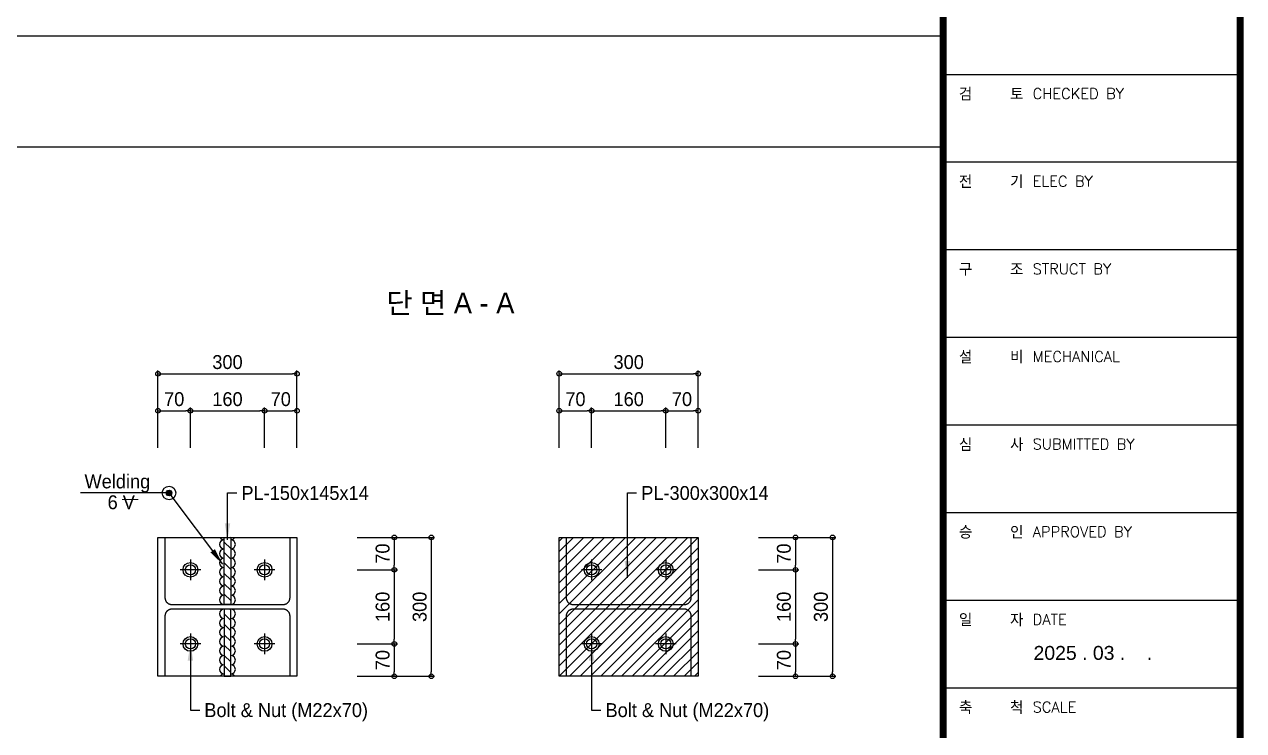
# Model space of a CAD drawing. Header units: millimetres. Extents: x 1073475 to 2890243, y -1340830 to -367733.
# Drawn here: x 2719117 to 2721749, y -372229 to -370703 of the extents above; entities that cross this region are included whole.
import ezdxf
from ezdxf.enums import TextEntityAlignment as Align

# ---------------------------------------------------------------- set-up
doc = ezdxf.new("R2010")
doc.units = ezdxf.units.MM
doc.header["$LTSCALE"] = 50
doc.header["$PDMODE"] = 3
doc.header["$PDSIZE"] = 100
doc.linetypes.add('HIDDEN', pattern=[9.524999999999999, 6.35, -3.175])
doc.layers.get('Defpoints').update_dxf_attribs({"color": 151})
for name, color, linetype in [('11', 11, 'Continuous'), ('3', 3, 'Continuous'), ('C-BOLT', 1, 'Continuous'), ('C-DIM', 7, 'Continuous'), ('C-li', 41, 'Continuous'), ('C-PILE', 3, 'Continuous'), ('C-PLATE', 135, 'Continuous'), ('C-TT', 9, 'Continuous'), ('C-WELDING', 41, 'Continuous'), ('TEX', 3, 'Continuous'), ('TEXT1', 7, 'Continuous')]:
    doc.layers.add(name, color=color, linetype=linetype)
doc.styles.add('RXHG', font='arial.ttf')
doc.styles.add('RXHS', font='SIMPLEX.SHX', dxfattribs={"bigfont": 'WHGTXT.SHX'})
doc.styles.add('돋움', font='')
doc.styles.get('돋움').set_extended_font_data('Dotum')
doc.dimstyles.new('SAM-LE-LE-상', dxfattribs={"dimscale": 0.1, "dimtxt": 300, "dimasz": 360, "dimexe": 70, "dimexo": 0, "dimgap": 100, "dimtad": 1, "dimdec": 0, "dimzin": 0, "dimdsep": 46, "dimlunit": 6, "dimtxsty": '돋움', "dimblk": 'NONE', "dimcen": 100, "dimclrd": 8, "dimclre": 8, "dimclrt": 256, "dimadec": 0, "dimazin": 0, "dimtfac": 1, "dimtdec": 0, "dimtix": 1, "dimtmove": 2, "dimatfit": 3, "dimfxl": 70, "dimtolj": 1, "dimtzin": 0, "dimlwd": -1, "dimlwe": -1, "dimarcsym": 0})
doc.dimstyles.new('SAM-상', dxfattribs={"dimscale": 0.1, "dimtxt": 300, "dimasz": 100, "dimexe": 70, "dimexo": 0, "dimgap": 100, "dimtad": 1, "dimdec": 0, "dimzin": 0, "dimdsep": 46, "dimlunit": 6, "dimtxsty": '돋움', "dimblk": 'ORIGIN', "dimcen": 100, "dimclrd": 8, "dimclre": 8, "dimclrt": 1, "dimadec": 0, "dimazin": 0, "dimtfac": 1, "dimtdec": 0, "dimtix": 1, "dimtmove": 2, "dimatfit": 3, "dimfxl": 70, "dimtolj": 1, "dimtzin": 0, "dimlwd": -1, "dimlwe": -1, "dimarcsym": 0})

# ---------------------------------------------------------------- blocks, each defined once
blk = doc.blocks.new('dbox')
at = {"layer": '11'}
blk.add_line((81088.4673200853, 57599.9999522774), (81088.4673200853, 1800.000004245201), dxfattribs=at)
at = {"layer": '11', "const_width": 150}
blk.add_lwpolyline([(81088.4673200853, 1800.000004245201), (4288.467606187603, 1800.000004245201), (4288.467606187603, 57599.9999522774), (81088.4673200853, 57599.9999522774)], close=True, dxfattribs=at)
blk.add_lwpolyline([(74675.32566019584, 57599.9999522774), (74675.32566019584, 1800.000004245201)], dxfattribs=at)
at = {"layer": '3'}
for p, q in [((81088.4673201325, 28609.03488687397), (74675.325660248, 28609.03488687397)), ((81088.4673201325, 26716.63242456655), (74675.325660248, 26716.63242456655)), ((81088.4673201325, 24824.22996227071), (74675.325660248, 24824.22996227071)), ((81088.4673201325, 22931.82749996328), (74675.325660248, 22931.82749996328)), ((81088.4673201325, 21039.42503766745), (74675.325660248, 21039.42503766745)), ((81088.4673201325, 19147.02257536002), (74675.325660248, 19147.02257536002)), ((81088.4673201325, 17254.62011305254), (74675.325660248, 17254.62011305254)), ((81088.4673201325, 15362.21765075676), (74675.325660248, 15362.21765075676))]:
    blk.add_line(p, q, dxfattribs=at)
at = {"layer": 'TEX', "color": 6, "linetype": 'Continuous', "style": 'RXHG', "width": 0.9999999972060323}
for tag, p in [('일자', (76628.2912276935, 15972.42345706216)), ('축척', (76628.2912276935, 13925.12765882432)), ('설계번호', (76684.25094417948, 12170.08725635469))]:
    blk.add_attdef(tag, p, '', height=299.9999997206032, dxfattribs=at)
at = {"layer": 'TEX', "color": 7, "linetype": 'Continuous', "style": 'RXHG', "width": 1.000000002793968}
blk.add_attdef('파일명', (81840.45851085038, 4452.609815902193), '', height=299.9999988824129, rotation=90, dxfattribs=at)
at = {"layer": 'TEX', "linetype": 'Continuous', "style": 'RXHG', "width": 0.9999999972060323}
for tag, p in [('도면명-1', (77798.58959261666, 3389.369734464097)), ('도면명-2', (77798.58959261666, 2661.908596204885))]:
    blk.add_attdef(tag, text='', height=399.999999627471, dxfattribs=at).set_placement(p, align=Align.CENTER)
at = {"layer": 'TEXT1', "style": 'RXHS'}
for s, height, width, p in [('검    토', 273.3470223327167, 0.9999999972059518, (75017.82363650517, 28050.42172822432)), ('CHECKED BY', 231.2936342815519, 0.9999999972058553, (76609.2968141711, 28084.66413620493)), ('전    기', 273.3470223326585, 0.9999999972061647, (75017.82363650517, 26158.0192659169)), ('ELEC BY', 231.2936342814937, 0.9999999972061069, (76609.2968141711, 26192.2616738975)), ('구    조', 273.3470223327167, 0.9999999972059518, (75017.82363650517, 24265.61680360942)), ('STRUCT BY', 231.2936342815519, 0.9999999972058553, (76609.2968141711, 24299.85921160167)), ('설    비', 273.3470223326585, 0.9999999972061647, (75017.82363650517, 22373.21434131364)), ('MECHANICAL', 231.2936342814937, 0.9999999972061069, (76609.2968141711, 22407.45674929424)), ('심    사', 273.3470223327167, 0.9999999972059518, (75017.82363650517, 20480.81187900616)), ('SUBMITTED BY', 231.2936342814937, 0.9999999972061069, (76609.2968141711, 20515.05428699841)), ('승    인', 273.3470223327167, 0.9999999972059518, (75017.82363650517, 18588.40941669868)), ('APPROVED BY', 231.2936342814937, 0.9999999972061069, (76609.2968141711, 18622.65182469098)), ('일    자', 273.3470223327167, 0.9999999972059518, (75017.82363650517, 16696.0069544029)), ('DATE', 231.2936342814937, 0.9999999972061069, (76609.2968141711, 16730.2493623835)), ('축    척', 273.3470223327167, 0.9999999972059518, (75017.82363650517, 14803.60449209542)), ('SCALE', 231.2936342815519, 0.9999999972058553, (76609.2968141711, 14837.84690008766))]:
    blk.add_text(s, height=height, dxfattribs=dict(at, width=width)).set_placement(p)
blk = doc.blocks.new('_Origin')
at = {"color": 0, "linetype": 'ByBlock', "lineweight": -2}
blk.add_line((0, 0), (-1, 0), dxfattribs=at)
blk.add_circle((0, 0), 0.5, dxfattribs=at)
blk = doc.blocks.new('*D411')
at = {"layer": 'C-DIM', "color": 8, "transparency": 16777216}
for p, q in [((2719405.640172604, -371617.9863032859), (2719405.640172604, -371530.9863032859)), ((2719415.640172604, -371537.9863032859), (2719465.640172604, -371537.9863032859)), ((2719475.640172604, -371617.9863032859), (2719475.640172604, -371530.9863032859))]:
    blk.add_line(p, q, dxfattribs=at)
at = {"layer": 'Defpoints', "color": 0, "transparency": 16777216}
for p in [(2719475.640172604, -371537.9863032859), (2719405.640172604, -371617.9863032859), (2719475.640172604, -371617.9863032859)]:
    blk.add_point(p, dxfattribs=at)
at = {"layer": 'C-DIM', "color": 8, "transparency": 16777216, "xscale": 10, "yscale": 10, "zscale": 10, "rotation": 180}
blk.add_blockref('_Origin', (2719405.640172604, -371537.9863032859), dxfattribs=at)
at = {"layer": 'C-DIM', "color": 8, "transparency": 16777216, "xscale": 10, "yscale": 10, "zscale": 10}
blk.add_blockref('_Origin', (2719475.640172604, -371537.9863032859), dxfattribs=at)
at = {"layer": 'C-DIM', "color": 1, "transparency": 16777216, "insert": (2719440.640172604, -371512.9659505043), "char_height": 30, "attachment_point": 5, "style": '돋움'}
blk.add_mtext('\\A1;70', dxfattribs=at)
blk = doc.blocks.new('*D412')
at = {"layer": 'C-DIM', "color": 8, "transparency": 16777216}
for p, q in [((2719475.640172604, -371617.9863032859), (2719475.640172604, -371530.9863032859)), ((2719485.640172604, -371537.9863032859), (2719625.640172604, -371537.9863032859)), ((2719635.640172604, -371617.9863032859), (2719635.640172604, -371530.9863032859))]:
    blk.add_line(p, q, dxfattribs=at)
at = {"layer": 'Defpoints', "color": 0, "transparency": 16777216}
for p in [(2719635.640172604, -371537.9863032859), (2719475.640172604, -371617.9863032859), (2719635.640172604, -371617.9863032859)]:
    blk.add_point(p, dxfattribs=at)
at = {"layer": 'C-DIM', "color": 8, "transparency": 16777216, "xscale": 10, "yscale": 10, "zscale": 10, "rotation": 180}
blk.add_blockref('_Origin', (2719475.640172604, -371537.9863032859), dxfattribs=at)
at = {"layer": 'C-DIM', "color": 8, "transparency": 16777216, "xscale": 10, "yscale": 10, "zscale": 10}
blk.add_blockref('_Origin', (2719635.640172604, -371537.9863032859), dxfattribs=at)
at = {"layer": 'C-DIM', "color": 1, "transparency": 16777216, "insert": (2719555.640172604, -371512.9659505043), "char_height": 30, "attachment_point": 5, "style": '돋움'}
blk.add_mtext('\\A1;160', dxfattribs=at)
blk = doc.blocks.new('*D413')
at = {"layer": 'C-DIM', "color": 8, "transparency": 16777216}
for p, q in [((2719635.640172604, -371617.9863032859), (2719635.640172604, -371530.9863032859)), ((2719645.640172604, -371537.9863032859), (2719695.640172604, -371537.9863032859)), ((2719705.640172604, -371617.9863032859), (2719705.640172604, -371530.9863032859))]:
    blk.add_line(p, q, dxfattribs=at)
at = {"layer": 'Defpoints', "color": 0, "transparency": 16777216}
for p in [(2719705.640172604, -371537.9863032859), (2719635.640172604, -371617.9863032859), (2719705.640172604, -371617.9863032859)]:
    blk.add_point(p, dxfattribs=at)
at = {"layer": 'C-DIM', "color": 8, "transparency": 16777216, "xscale": 10, "yscale": 10, "zscale": 10, "rotation": 180}
blk.add_blockref('_Origin', (2719635.640172604, -371537.9863032859), dxfattribs=at)
at = {"layer": 'C-DIM', "color": 8, "transparency": 16777216, "xscale": 10, "yscale": 10, "zscale": 10}
blk.add_blockref('_Origin', (2719705.640172604, -371537.9863032859), dxfattribs=at)
at = {"layer": 'C-DIM', "color": 1, "transparency": 16777216, "insert": (2719670.640172604, -371512.9659505043), "char_height": 30, "attachment_point": 5, "style": '돋움'}
blk.add_mtext('\\A1;70', dxfattribs=at)
blk = doc.blocks.new('*D414')
at = {"layer": 'C-DIM', "color": 8, "transparency": 16777216}
for p, q in [((2719405.640172604, -371537.9863032859), (2719405.640172604, -371450.9863032859)), ((2719415.640172604, -371457.9863032859), (2719695.640172604, -371457.9863032859)), ((2719705.640172604, -371537.9863032859), (2719705.640172604, -371450.9863032859))]:
    blk.add_line(p, q, dxfattribs=at)
at = {"layer": 'Defpoints', "color": 0, "transparency": 16777216}
for p in [(2719705.640172604, -371457.9863032859), (2719405.640172604, -371537.9863032859), (2719705.640172604, -371537.9863032859)]:
    blk.add_point(p, dxfattribs=at)
at = {"layer": 'C-DIM', "color": 8, "transparency": 16777216, "xscale": 10, "yscale": 10, "zscale": 10, "rotation": 180}
blk.add_blockref('_Origin', (2719405.640172604, -371457.9863032859), dxfattribs=at)
at = {"layer": 'C-DIM', "color": 8, "transparency": 16777216, "xscale": 10, "yscale": 10, "zscale": 10}
blk.add_blockref('_Origin', (2719705.640172604, -371457.9863032859), dxfattribs=at)
at = {"layer": 'C-DIM', "color": 1, "transparency": 16777216, "insert": (2719555.640172604, -371432.9659505043), "char_height": 30, "attachment_point": 5, "style": '돋움'}
blk.add_mtext('\\A1;300', dxfattribs=at)
blk = doc.blocks.new('*D415')
at = {"layer": 'C-DIM', "color": 8, "transparency": 16777216}
for p, q in [((2719835.640172604, -371811.3791528525), (2719922.640172604, -371811.3791528525)), ((2719915.640172604, -371821.3791528525), (2719915.640172604, -371871.3791528525)), ((2719835.640172604, -371881.3791528525), (2719922.640172604, -371881.3791528525))]:
    blk.add_line(p, q, dxfattribs=at)
at = {"layer": 'Defpoints', "color": 0, "transparency": 16777216}
for p in [(2719835.640172604, -371811.3791528525), (2719835.640172604, -371881.3791528525), (2719915.640172604, -371881.3791528525)]:
    blk.add_point(p, dxfattribs=at)
at = {"layer": 'C-DIM', "color": 8, "transparency": 16777216, "xscale": 10, "yscale": 10, "zscale": 10}
for p, rotation in [((2719915.640172604, -371811.3791528525), 90), ((2719915.640172604, -371881.3791528525), 270)]:
    blk.add_blockref('_Origin', p, dxfattribs=dict(at, rotation=rotation))
at = {"layer": 'C-DIM', "color": 1, "transparency": 16777216, "insert": (2719890.619819822, -371846.3791528521), "char_height": 30, "attachment_point": 5, "rotation": 90, "style": '돋움'}
blk.add_mtext('\\A1;70', dxfattribs=at)
blk = doc.blocks.new('*D416')
at = {"layer": 'C-DIM', "color": 8, "transparency": 16777216}
for p, q in [((2719835.640172604, -371881.3791528525), (2719922.640172604, -371881.3791528525)), ((2719915.640172604, -371891.3791528525), (2719915.640172604, -372031.3791528525)), ((2719835.640172604, -372041.3791528525), (2719922.640172604, -372041.3791528525))]:
    blk.add_line(p, q, dxfattribs=at)
at = {"layer": 'Defpoints', "color": 0, "transparency": 16777216}
for p in [(2719835.640172604, -371881.3791528525), (2719835.640172604, -372041.3791528525), (2719915.640172604, -372041.3791528525)]:
    blk.add_point(p, dxfattribs=at)
at = {"layer": 'C-DIM', "color": 8, "transparency": 16777216, "xscale": 10, "yscale": 10, "zscale": 10}
for p, rotation in [((2719915.640172604, -371881.3791528525), 90), ((2719915.640172604, -372041.3791528525), 270)]:
    blk.add_blockref('_Origin', p, dxfattribs=dict(at, rotation=rotation))
at = {"layer": 'C-DIM', "color": 1, "transparency": 16777216, "insert": (2719890.619819822, -371961.3791528521), "char_height": 30, "attachment_point": 5, "rotation": 90, "style": '돋움'}
blk.add_mtext('\\A1;160', dxfattribs=at)
blk = doc.blocks.new('*D417')
at = {"layer": 'C-DIM', "color": 8, "transparency": 16777216}
for p, q in [((2719835.640172604, -372041.3791528525), (2719922.640172604, -372041.3791528525)), ((2719915.640172604, -372051.3791528525), (2719915.640172604, -372101.3791528525)), ((2719835.640172604, -372111.3791528525), (2719922.640172604, -372111.3791528525))]:
    blk.add_line(p, q, dxfattribs=at)
at = {"layer": 'Defpoints', "color": 0, "transparency": 16777216}
for p in [(2719835.640172604, -372041.3791528525), (2719835.640172604, -372111.3791528525), (2719915.640172604, -372111.3791528525)]:
    blk.add_point(p, dxfattribs=at)
at = {"layer": 'C-DIM', "color": 8, "transparency": 16777216, "xscale": 10, "yscale": 10, "zscale": 10}
for p, rotation in [((2719915.640172604, -372041.3791528525), 90), ((2719915.640172604, -372111.3791528525), 270)]:
    blk.add_blockref('_Origin', p, dxfattribs=dict(at, rotation=rotation))
at = {"layer": 'C-DIM', "color": 1, "transparency": 16777216, "insert": (2719890.619819822, -372076.3791528521), "char_height": 30, "attachment_point": 5, "rotation": 90, "style": '돋움'}
blk.add_mtext('\\A1;70', dxfattribs=at)
blk = doc.blocks.new('*D418')
at = {"layer": 'C-DIM', "color": 8, "transparency": 16777216}
for p, q in [((2719915.640172604, -371811.3791528525), (2720002.640172604, -371811.3791528525)), ((2719995.640172604, -371821.3791528525), (2719995.640172604, -372101.3791528525)), ((2719915.640172604, -372111.3791528525), (2720002.640172604, -372111.3791528525))]:
    blk.add_line(p, q, dxfattribs=at)
at = {"layer": 'Defpoints', "color": 0, "transparency": 16777216}
for p in [(2719915.640172604, -371811.3791528525), (2719915.640172604, -372111.3791528525), (2719995.640172604, -372111.3791528525)]:
    blk.add_point(p, dxfattribs=at)
at = {"layer": 'C-DIM', "color": 8, "transparency": 16777216, "xscale": 10, "yscale": 10, "zscale": 10}
for p, rotation in [((2719995.640172604, -371811.3791528525), 90), ((2719995.640172604, -372111.3791528525), 270)]:
    blk.add_blockref('_Origin', p, dxfattribs=dict(at, rotation=rotation))
at = {"layer": 'C-DIM', "color": 1, "transparency": 16777216, "insert": (2719970.619819822, -371961.3791528521), "char_height": 30, "attachment_point": 5, "rotation": 90, "style": '돋움'}
blk.add_mtext('\\A1;300', dxfattribs=at)
blk = doc.blocks.new('*D419')
at = {"layer": 'C-DIM', "color": 8, "transparency": 16777216}
for p, q in [((2720271.718167902, -371617.9863032859), (2720271.718167902, -371530.9863032859)), ((2720281.718167902, -371537.9863032859), (2720331.718167902, -371537.9863032859)), ((2720341.718167902, -371617.9863032859), (2720341.718167902, -371530.9863032859))]:
    blk.add_line(p, q, dxfattribs=at)
at = {"layer": 'Defpoints', "color": 0, "transparency": 16777216}
for p in [(2720341.718167902, -371537.9863032859), (2720271.718167902, -371617.9863032859), (2720341.718167902, -371617.9863032859)]:
    blk.add_point(p, dxfattribs=at)
at = {"layer": 'C-DIM', "color": 8, "transparency": 16777216, "xscale": 10, "yscale": 10, "zscale": 10, "rotation": 180}
blk.add_blockref('_Origin', (2720271.718167902, -371537.9863032859), dxfattribs=at)
at = {"layer": 'C-DIM', "color": 8, "transparency": 16777216, "xscale": 10, "yscale": 10, "zscale": 10}
blk.add_blockref('_Origin', (2720341.718167902, -371537.9863032859), dxfattribs=at)
at = {"layer": 'C-DIM', "color": 1, "transparency": 16777216, "insert": (2720306.718167902, -371512.9659505043), "char_height": 30, "attachment_point": 5, "style": '돋움'}
blk.add_mtext('\\A1;70', dxfattribs=at)
blk = doc.blocks.new('*D420')
at = {"layer": 'C-DIM', "color": 8, "transparency": 16777216}
for p, q in [((2720341.718167902, -371617.9863032859), (2720341.718167902, -371530.9863032859)), ((2720351.718167902, -371537.9863032859), (2720491.718167902, -371537.9863032859)), ((2720501.718167902, -371617.9863032859), (2720501.718167902, -371530.9863032859))]:
    blk.add_line(p, q, dxfattribs=at)
at = {"layer": 'Defpoints', "color": 0, "transparency": 16777216}
for p in [(2720501.718167902, -371537.9863032859), (2720341.718167902, -371617.9863032859), (2720501.718167902, -371617.9863032859)]:
    blk.add_point(p, dxfattribs=at)
at = {"layer": 'C-DIM', "color": 8, "transparency": 16777216, "xscale": 10, "yscale": 10, "zscale": 10, "rotation": 180}
blk.add_blockref('_Origin', (2720341.718167902, -371537.9863032859), dxfattribs=at)
at = {"layer": 'C-DIM', "color": 8, "transparency": 16777216, "xscale": 10, "yscale": 10, "zscale": 10}
blk.add_blockref('_Origin', (2720501.718167902, -371537.9863032859), dxfattribs=at)
at = {"layer": 'C-DIM', "color": 1, "transparency": 16777216, "insert": (2720421.718167902, -371512.9659505043), "char_height": 30, "attachment_point": 5, "style": '돋움'}
blk.add_mtext('\\A1;160', dxfattribs=at)
blk = doc.blocks.new('*D421')
at = {"layer": 'C-DIM', "color": 8, "transparency": 16777216}
for p, q in [((2720501.718167902, -371617.9863032859), (2720501.718167902, -371530.9863032859)), ((2720511.718167902, -371537.9863032859), (2720561.718167902, -371537.9863032859)), ((2720571.718167902, -371617.9863032859), (2720571.718167902, -371530.9863032859))]:
    blk.add_line(p, q, dxfattribs=at)
at = {"layer": 'Defpoints', "color": 0, "transparency": 16777216}
for p in [(2720571.718167902, -371537.9863032859), (2720501.718167902, -371617.9863032859), (2720571.718167902, -371617.9863032859)]:
    blk.add_point(p, dxfattribs=at)
at = {"layer": 'C-DIM', "color": 8, "transparency": 16777216, "xscale": 10, "yscale": 10, "zscale": 10, "rotation": 180}
blk.add_blockref('_Origin', (2720501.718167902, -371537.9863032859), dxfattribs=at)
at = {"layer": 'C-DIM', "color": 8, "transparency": 16777216, "xscale": 10, "yscale": 10, "zscale": 10}
blk.add_blockref('_Origin', (2720571.718167902, -371537.9863032859), dxfattribs=at)
at = {"layer": 'C-DIM', "color": 1, "transparency": 16777216, "insert": (2720536.718167902, -371512.9659505043), "char_height": 30, "attachment_point": 5, "style": '돋움'}
blk.add_mtext('\\A1;70', dxfattribs=at)
blk = doc.blocks.new('*D422')
at = {"layer": 'C-DIM', "color": 8, "transparency": 16777216}
for p, q in [((2720701.718167902, -371811.3791528525), (2720788.718167902, -371811.3791528525)), ((2720781.718167902, -371821.3791528525), (2720781.718167902, -371871.3791528525)), ((2720701.718167902, -371881.3791528525), (2720788.718167902, -371881.3791528525))]:
    blk.add_line(p, q, dxfattribs=at)
at = {"layer": 'Defpoints', "color": 0, "transparency": 16777216}
for p in [(2720701.718167902, -371811.3791528525), (2720701.718167902, -371881.3791528525), (2720781.718167902, -371881.3791528525)]:
    blk.add_point(p, dxfattribs=at)
at = {"layer": 'C-DIM', "color": 8, "transparency": 16777216, "xscale": 10, "yscale": 10, "zscale": 10}
for p, rotation in [((2720781.718167902, -371811.3791528525), 90), ((2720781.718167902, -371881.3791528525), 270)]:
    blk.add_blockref('_Origin', p, dxfattribs=dict(at, rotation=rotation))
at = {"layer": 'C-DIM', "color": 1, "transparency": 16777216, "insert": (2720756.697815121, -371846.3791528521), "char_height": 30, "attachment_point": 5, "rotation": 90, "style": '돋움'}
blk.add_mtext('\\A1;70', dxfattribs=at)
blk = doc.blocks.new('*D423')
at = {"layer": 'C-DIM', "color": 8, "transparency": 16777216}
for p, q in [((2720701.718167902, -371881.3791528525), (2720788.718167902, -371881.3791528525)), ((2720781.718167902, -371891.3791528525), (2720781.718167902, -372031.3791528525)), ((2720701.718167902, -372041.3791528525), (2720788.718167902, -372041.3791528525))]:
    blk.add_line(p, q, dxfattribs=at)
at = {"layer": 'Defpoints', "color": 0, "transparency": 16777216}
for p in [(2720701.718167902, -371881.3791528525), (2720701.718167902, -372041.3791528525), (2720781.718167902, -372041.3791528525)]:
    blk.add_point(p, dxfattribs=at)
at = {"layer": 'C-DIM', "color": 8, "transparency": 16777216, "xscale": 10, "yscale": 10, "zscale": 10}
for p, rotation in [((2720781.718167902, -371881.3791528525), 90), ((2720781.718167902, -372041.3791528525), 270)]:
    blk.add_blockref('_Origin', p, dxfattribs=dict(at, rotation=rotation))
at = {"layer": 'C-DIM', "color": 1, "transparency": 16777216, "insert": (2720756.697815121, -371961.3791528521), "char_height": 30, "attachment_point": 5, "rotation": 90, "style": '돋움'}
blk.add_mtext('\\A1;160', dxfattribs=at)
blk = doc.blocks.new('*D424')
at = {"layer": 'C-DIM', "color": 8, "transparency": 16777216}
for p, q in [((2720701.718167902, -372041.3791528525), (2720788.718167902, -372041.3791528525)), ((2720781.718167902, -372051.3791528525), (2720781.718167902, -372101.3791528525)), ((2720701.718167902, -372111.3791528525), (2720788.718167902, -372111.3791528525))]:
    blk.add_line(p, q, dxfattribs=at)
at = {"layer": 'Defpoints', "color": 0, "transparency": 16777216}
for p in [(2720701.718167902, -372041.3791528525), (2720701.718167902, -372111.3791528525), (2720781.718167902, -372111.3791528525)]:
    blk.add_point(p, dxfattribs=at)
at = {"layer": 'C-DIM', "color": 8, "transparency": 16777216, "xscale": 10, "yscale": 10, "zscale": 10}
for p, rotation in [((2720781.718167902, -372041.3791528525), 90), ((2720781.718167902, -372111.3791528525), 270)]:
    blk.add_blockref('_Origin', p, dxfattribs=dict(at, rotation=rotation))
at = {"layer": 'C-DIM', "color": 1, "transparency": 16777216, "insert": (2720756.697815121, -372076.3791528521), "char_height": 30, "attachment_point": 5, "rotation": 90, "style": '돋움'}
blk.add_mtext('\\A1;70', dxfattribs=at)
blk = doc.blocks.new('*D425')
at = {"layer": 'C-DIM', "color": 8, "transparency": 16777216}
for p, q in [((2720781.718167902, -371811.3791528525), (2720868.718167902, -371811.3791528525)), ((2720861.718167902, -371821.3791528525), (2720861.718167902, -372101.3791528525)), ((2720781.718167902, -372111.3791528525), (2720868.718167902, -372111.3791528525))]:
    blk.add_line(p, q, dxfattribs=at)
at = {"layer": 'Defpoints', "color": 0, "transparency": 16777216}
for p in [(2720781.718167902, -371811.3791528525), (2720781.718167902, -372111.3791528525), (2720861.718167902, -372111.3791528525)]:
    blk.add_point(p, dxfattribs=at)
at = {"layer": 'C-DIM', "color": 8, "transparency": 16777216, "xscale": 10, "yscale": 10, "zscale": 10}
for p, rotation in [((2720861.718167902, -371811.3791528525), 90), ((2720861.718167902, -372111.3791528525), 270)]:
    blk.add_blockref('_Origin', p, dxfattribs=dict(at, rotation=rotation))
at = {"layer": 'C-DIM', "color": 1, "transparency": 16777216, "insert": (2720836.697815121, -371961.3791528521), "char_height": 30, "attachment_point": 5, "rotation": 90, "style": '돋움'}
blk.add_mtext('\\A1;300', dxfattribs=at)
blk = doc.blocks.new('*D426')
at = {"layer": 'C-DIM', "color": 8, "transparency": 16777216}
for p, q in [((2720271.718167902, -371537.9863032859), (2720271.718167902, -371450.9863032859)), ((2720281.718167902, -371457.9863032859), (2720561.718167902, -371457.9863032859)), ((2720571.718167902, -371537.9863032859), (2720571.718167902, -371450.9863032859))]:
    blk.add_line(p, q, dxfattribs=at)
at = {"layer": 'Defpoints', "color": 0, "transparency": 16777216}
for p in [(2720571.718167902, -371457.9863032859), (2720271.718167902, -371537.9863032859), (2720571.718167902, -371537.9863032859)]:
    blk.add_point(p, dxfattribs=at)
at = {"layer": 'C-DIM', "color": 8, "transparency": 16777216, "xscale": 10, "yscale": 10, "zscale": 10, "rotation": 180}
blk.add_blockref('_Origin', (2720271.718167902, -371457.9863032859), dxfattribs=at)
at = {"layer": 'C-DIM', "color": 8, "transparency": 16777216, "xscale": 10, "yscale": 10, "zscale": 10}
blk.add_blockref('_Origin', (2720571.718167902, -371457.9863032859), dxfattribs=at)
at = {"layer": 'C-DIM', "color": 1, "transparency": 16777216, "insert": (2720421.718167902, -371432.9659505043), "char_height": 30, "attachment_point": 5, "style": '돋움'}
blk.add_mtext('\\A1;300', dxfattribs=at)
blk = doc.blocks.new('_None')

msp = doc.modelspace()

# ---------------------------------------------------------------- hatches: boundary and pattern name
at = {"layer": 'C-DIM'}
h = msp.add_hatch(color=1, dxfattribs=at)
edge = h.paths.add_edge_path()
edge.add_arc((2719429.457442762, -371715.5007372426), 6.169203080180276, 0, 360)
at = {"layer": 'C-PLATE'}
h = msp.add_hatch(dxfattribs=at)
h.set_pattern_fill('ANSI31', color=256, scale=5, angle=90, style=0)
h.set_pattern_definition([(135, (2719548.640172604, -371956.3791528523), (-11.22532015133644, -11.22532015133644), [])])
h.paths.add_polyline_path([(2719548.640172604, -371956.3791528523), (2719548.640172604, -371811.3791528525), (2719562.640172604, -371811.3791528525), (2719562.640172604, -371956.3791528523)])
h = msp.add_hatch(dxfattribs=at)
h.set_pattern_fill('ANSI31', color=256, scale=5, style=0)
h.set_pattern_definition([(45, (2720271.718167902, -372111.3791528525), (-11.22532015133644, 11.22532015133644), [])])
h.paths.add_polyline_path([(2720571.718167902, -371811.3791528525), (2720571.718167902, -372111.3791528525), (2720271.718167902, -372111.3791528525), (2720271.718167902, -371811.3791528525)])
h = msp.add_hatch(dxfattribs=at)
h.set_pattern_fill('ANSI31', color=256, scale=5, angle=90, style=0)
h.set_pattern_definition([(135, (2719548.640172604, -372111.3791528525), (-11.22532015133644, -11.22532015133644), [])])
h.paths.add_polyline_path([(2719548.640172604, -371966.3791528525), (2719548.640172604, -372111.3791528525), (2719562.640172604, -372111.3791528525), (2719562.640172604, -371966.3791528525)])

# ---------------------------------------------------------------- linework, layer by layer
at = {"layer": 'C-BOLT'}
for p, q in [((2719475.640172604, -371859.1791180421), (2719475.640172604, -371903.579187663)), ((2719635.640172604, -371859.1791180421), (2719635.640172604, -371903.579187663)), ((2720341.718167902, -371859.1791180421), (2720341.718167902, -371903.579187663)), ((2720501.718167902, -371859.1791180421), (2720501.718167902, -371903.579187663)), ((2719497.840207414, -371881.3791528525), (2719453.440137793, -371881.3791528525)), ((2719657.840207414, -371881.3791528525), (2719613.440137793, -371881.3791528525)), ((2720363.918202713, -371881.3791528525), (2720319.518133092, -371881.3791528525)), ((2720523.918202713, -371881.3791528525), (2720479.518133092, -371881.3791528525)), ((2719475.640172604, -372019.1791180421), (2719475.640172604, -372063.579187663)), ((2719635.640172604, -372019.1791180421), (2719635.640172604, -372063.579187663)), ((2720341.718167902, -372019.1791180421), (2720341.718167902, -372063.579187663)), ((2720501.718167902, -372019.1791180421), (2720501.718167902, -372063.579187663)), ((2719497.840207414, -372041.3791528525), (2719453.440137793, -372041.3791528525)), ((2719657.840207414, -372041.3791528525), (2719613.440137793, -372041.3791528525)), ((2720363.918202713, -372041.3791528525), (2720319.518133092, -372041.3791528525)), ((2720523.918202713, -372041.3791528525), (2720479.518133092, -372041.3791528525))]:
    msp.add_line(p, q, dxfattribs=at)
for centre, radius in [((2719475.640172604, -371881.3791528525), 15.92613726620493), ((2719475.640172604, -371881.3791528525), 11.00001724841695), ((2719635.640172604, -371881.3791528525), 15.92613726620493), ((2719635.640172604, -371881.3791528525), 11.00001724841695), ((2720341.718167902, -371881.3791528525), 15.92613726620493), ((2720341.718167902, -371881.3791528525), 11.00001724841695), ((2720501.718167902, -371881.3791528525), 15.92613726620493), ((2720501.718167902, -371881.3791528525), 11.00001724841695), ((2719475.640172604, -372041.3791528525), 15.92613726620493), ((2719475.640172604, -372041.3791528525), 11.00001724841695), ((2719635.640172604, -372041.3791528525), 15.92613726620493), ((2719635.640172604, -372041.3791528525), 11.00001724841695), ((2720341.718167902, -372041.3791528525), 15.92613726620493), ((2720341.718167902, -372041.3791528525), 11.00001724841695), ((2720501.718167902, -372041.3791528525), 15.92613726620493), ((2720501.718167902, -372041.3791528525), 11.00001724841695)]:
    msp.add_circle(centre, radius, dxfattribs=at)
at = {"layer": 'C-DIM', "color": 1, "const_width": 2}
msp.add_lwpolyline([(2719327.774200569, -371729.6915285149), (2719363.149413131, -371729.6915285149)], dxfattribs=at)
at = {"layer": 'C-DIM', "color": 1}
for radius in [14.75362887804091, 6.169203080180276]:
    msp.add_circle((2719429.457442762, -371715.5007372426), radius, dxfattribs=at)
at = {"layer": 'C-li'}
for p, q in [((2714061.576481976, -370728.2530074198), (2721100.262287377, -370728.2530074198)), ((2714061.576481976, -370968.2530074198), (2721100.262287377, -370968.2530074198))]:
    msp.add_line(p, q, dxfattribs=at)
at = {"layer": 'C-PILE', "linetype": 'HIDDEN'}
for points in [[(2719435.640172604, -371966.3791528525, 0.4142135623730719), (2719420.640172604, -371981.3791528525), (2719420.640172604, -372111.3791528525), (2719405.640172604, -372111.3791528525), (2719405.640172604, -371811.3791528525), (2719420.640172604, -371811.3791528525), (2719420.640172604, -371941.3791528523, 0.4142135623730928), (2719435.640172604, -371956.3791528523), (2719675.640172604, -371956.3791528525, 0.4142135623731118), (2719690.640172604, -371941.3791528525), (2719690.640172604, -371811.3791528525), (2719705.640172604, -371811.3791528525), (2719705.640172604, -372111.3791528525), (2719690.640172604, -372111.3791528525), (2719690.640172604, -371981.3791528525, 0.4142135623730904), (2719675.640172604, -371966.3791528525)], [(2720301.718167902, -371966.3791528525, 0.4142135623730719), (2720286.718167902, -371981.3791528525), (2720286.718167902, -372111.3791528525), (2720271.718167902, -372111.3791528525), (2720271.718167902, -371811.3791528525), (2720286.718167902, -371811.3791528525), (2720286.718167902, -371941.3791528523, 0.4142135623730928), (2720301.718167902, -371956.3791528523), (2720541.718167902, -371956.3791528525, 0.4142135623731118), (2720556.718167902, -371941.3791528525), (2720556.718167902, -371811.3791528525), (2720571.718167902, -371811.3791528525), (2720571.718167902, -372111.3791528525), (2720556.718167902, -372111.3791528525), (2720556.718167902, -371981.3791528525, 0.4142135623730904), (2720541.718167902, -371966.3791528525)]]:
    msp.add_lwpolyline(points, format="xyb", close=True, dxfattribs=at)
at = {"layer": 'C-PLATE'}
for points in [[(2719705.640172604, -371811.3791528525), (2719705.640172604, -372111.3791528525), (2719405.640172604, -372111.3791528525), (2719405.640172604, -371811.3791528525)], [(2719548.640172604, -371956.3791528523), (2719548.640172604, -371811.3791528525), (2719562.640172604, -371811.3791528525), (2719562.640172604, -371956.3791528523)], [(2720571.718167902, -371811.3791528525), (2720571.718167902, -372111.3791528525), (2720271.718167902, -372111.3791528525), (2720271.718167902, -371811.3791528525)], [(2719548.640172604, -371966.3791528525), (2719548.640172604, -372111.3791528525), (2719562.640172604, -372111.3791528525), (2719562.640172604, -371966.3791528525)]]:
    msp.add_lwpolyline(points, close=True, dxfattribs=at)
at = {"layer": 'C-WELDING'}
for centre, start, end in [((2719548.640172604, -371826.3791528523), 90, 270), ((2719548.640172604, -371806.3791528523), 210.0000000100182, 270), ((2719562.640172604, -371806.3791528523), 270, 329.9999999899818), ((2719562.640172604, -371826.3791528523), 270, 90), ((2719548.640172604, -371846.3791528523), 90, 270), ((2719562.640172604, -371846.3791528523), 270, 90), ((2719548.640172604, -371866.3791528523), 90, 270), ((2719548.640172604, -371886.3791528523), 90, 270), ((2719562.640172604, -371866.3791528523), 270, 90), ((2719562.640172604, -371886.3791528523), 270, 90), ((2719548.640172604, -371906.3791528523), 90, 270), ((2719562.640172604, -371906.3791528523), 270, 90), ((2719548.640172604, -371926.3791528523), 90, 270), ((2719562.640172604, -371926.3791528523), 270, 90), ((2719548.640172604, -371946.3791528523), 90, 270), ((2719562.640172604, -371946.3791528523), 270, 90), ((2719548.640172604, -371976.3791528525), 90, 270), ((2719562.640172604, -371976.3791528525), 270, 90), ((2719548.640172604, -371996.3791528525), 90, 270), ((2719548.640172604, -372016.3791528525), 90, 270), ((2719562.640172604, -371996.3791528525), 270, 90), ((2719562.640172604, -372016.3791528525), 270, 90), ((2719548.640172604, -372036.3791528525), 90, 270), ((2719562.640172604, -372036.3791528525), 270, 90), ((2719548.640172604, -372056.3791528525), 90, 270), ((2719562.640172604, -372056.3791528525), 270, 90), ((2719548.640172604, -372076.3791528525), 90, 270), ((2719548.640172604, -372096.3791528525), 90, 270), ((2719562.640172604, -372076.3791528525), 270, 90), ((2719562.640172604, -372096.3791528525), 270, 90), ((2719548.640172604, -372116.3791528525), 90, 149.9999999899818), ((2719562.640172604, -372116.3791528525), 30.00000001001818, 90)]:
    msp.add_arc(centre, 10, start, end, dxfattribs=at)

# ---------------------------------------------------------------- block references
ref = msp.add_blockref('dbox', (2713632.729721357, -373673.0526757392), dxfattribs=dict(xscale=0.1, yscale=0.1, zscale=0.1))
ref.add_attrib('일자', '2025 . 03 .    .', (2721295.558844127, -372075.8103300332), dxfattribs={"layer": 'TEX', "color": 6, "linetype": 'Continuous', "height": 29.99999997206032, "style": 'RXHG', "width": 0.9999999972060323})

# ---------------------------------------------------------------- texts
at = {"layer": 'C-DIM', "color": 1, "style": '돋움'}
for s, p in [('Welding', (2719247.073250522, -371690.5007372428)), ('PL-150x145x14', (2719585.692374551, -371715.5007372426)), ('PL-300x300x14', (2720448.762034073, -371715.5007372426)), ('Bolt & Nut (M22x70)', (2719505.640172604, -372184.3696254531)), ('Bolt & Nut (M22x70)', (2720371.718167902, -372184.3696254531))]:
    msp.add_text(s, height=29.99999999983629, dxfattribs=at).set_placement(p, align=Align.MIDDLE_LEFT)
msp.add_text('6 V', height=29.99999999983629, dxfattribs=at).set_placement((2719326.318982669, -371735.5007372428), align=Align.MIDDLE_CENTER)
at = {"layer": 'C-TT', "style": '돋움'}
msp.add_text('단 면 A - A', height=45.00000000016371, dxfattribs=at).set_placement((2720036.792956073, -371304.0031514046), align=Align.MIDDLE)

# ---------------------------------------------------------------- dimensions: what is measured, and where the dimension line sits
at = {"layer": 'C-DIM'}
for base, p1, p2, picture, middle in [((2719705.640172604, -371457.9863032859), (2719405.640172604, -371537.9863032859), (2719705.640172604, -371537.9863032859), '*D414', (2719555.640172604, -371432.9659505043)), ((2720571.718167902, -371457.9863032859), (2720271.718167902, -371537.9863032859), (2720571.718167902, -371537.9863032859), '*D426', (2720421.718167902, -371432.9659505043)), ((2719475.640172604, -371537.9863032859), (2719405.640172604, -371617.9863032859), (2719475.640172604, -371617.9863032859), '*D411', (2719440.640172604, -371512.9659505043)), ((2719635.640172604, -371537.9863032859), (2719475.640172604, -371617.9863032859), (2719635.640172604, -371617.9863032859), '*D412', (2719555.640172604, -371512.9659505043)), ((2719705.640172604, -371537.9863032859), (2719635.640172604, -371617.9863032859), (2719705.640172604, -371617.9863032859), '*D413', (2719670.640172604, -371512.9659505043)), ((2720341.718167902, -371537.9863032859), (2720271.718167902, -371617.9863032859), (2720341.718167902, -371617.9863032859), '*D419', (2720306.718167902, -371512.9659505043)), ((2720501.718167902, -371537.9863032859), (2720341.718167902, -371617.9863032859), (2720501.718167902, -371617.9863032859), '*D420', (2720421.718167902, -371512.9659505043)), ((2720571.718167902, -371537.9863032859), (2720501.718167902, -371617.9863032859), (2720571.718167902, -371617.9863032859), '*D421', (2720536.718167902, -371512.9659505043))]:
    dim = msp.add_linear_dim(base=base, p1=p1, p2=p2, dimstyle='SAM-상', dxfattribs=at)
    dim.commit()
    dim.dimension.update_dxf_attribs({"geometry": picture, "text_midpoint": middle})
for base, p1, p2, picture, middle in [((2719915.640172604, -371881.3791528525), (2719835.640172604, -371811.3791528525), (2719835.640172604, -371881.3791528525), '*D415', (2719890.619819822, -371846.3791528521)), ((2719995.640172604, -372111.3791528525), (2719915.640172604, -371811.3791528525), (2719915.640172604, -372111.3791528525), '*D418', (2719970.619819822, -371961.3791528521)), ((2720781.718167902, -371881.3791528525), (2720701.718167902, -371811.3791528525), (2720701.718167902, -371881.3791528525), '*D422', (2720756.697815121, -371846.3791528521)), ((2720861.718167902, -372111.3791528525), (2720781.718167902, -371811.3791528525), (2720781.718167902, -372111.3791528525), '*D425', (2720836.697815121, -371961.3791528521)), ((2719915.640172604, -372041.3791528525), (2719835.640172604, -371881.3791528525), (2719835.640172604, -372041.3791528525), '*D416', (2719890.619819822, -371961.3791528521)), ((2720781.718167902, -372041.3791528525), (2720701.718167902, -371881.3791528525), (2720701.718167902, -372041.3791528525), '*D423', (2720756.697815121, -371961.3791528521)), ((2719915.640172604, -372111.3791528525), (2719835.640172604, -372041.3791528525), (2719835.640172604, -372111.3791528525), '*D417', (2719890.619819822, -372076.3791528521)), ((2720781.718167902, -372111.3791528525), (2720701.718167902, -372041.3791528525), (2720701.718167902, -372111.3791528525), '*D424', (2720756.697815121, -372076.3791528521))]:
    dim = msp.add_linear_dim(base=base, p1=p1, p2=p2, angle=270, dimstyle='SAM-상', dxfattribs=at)
    dim.commit()
    dim.dimension.update_dxf_attribs({"geometry": picture, "text_midpoint": middle})

# ---------------------------------------------------------------- leaders
for points in [[(2719545.241070283, -371869.1032031038), (2719429.457442762, -371715.5007372426), (2719238.244578449, -371715.5007372426)], [(2719555.692374551, -371816.7755592386), (2719555.692374551, -371715.5007372426), (2719575.692374551, -371715.5007372426)], [(2720418.762034073, -371898.5573323802), (2720418.762034073, -371715.5007372426), (2720438.762034073, -371715.5007372426)], [(2719475.640172604, -372041.3791528525), (2719475.640172604, -372184.3696254531), (2719495.640172604, -372184.3696254531)], [(2720341.718167902, -372041.3791528525), (2720341.718167902, -372184.3696254531), (2720361.718167902, -372184.3696254531)]]:
    msp.add_leader(points, dimstyle='SAM-LE-LE-상', dxfattribs=at)

doc.saveas('drawing.dxf')
